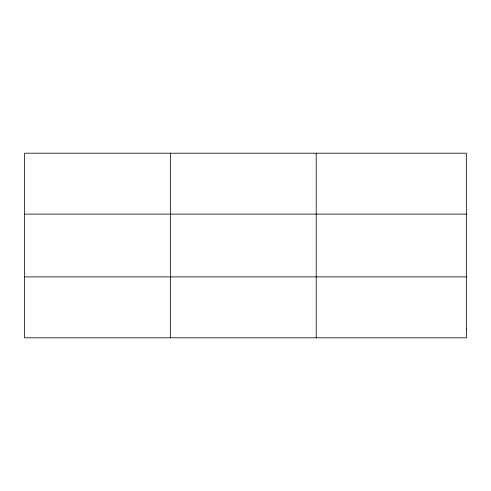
<?xml version="1.0" encoding="UTF-8"?>
<svg xmlns="http://www.w3.org/2000/svg" width="491" height="491" viewBox="0 0 491 491"><rect width="100%" height="100%" fill="white"/><g stroke="black" fill="none" stroke-linecap="round" stroke-linejoin="round"><path stroke-width="0.74" d="M170.377 153.192L170.377 337.808M316.204 153.192L316.204 337.808M24.55 214.113L466.45 214.113M24.55 276.887L466.45 276.887M466.45 329.105L466.45 337.808L24.55 337.808L24.55 153.192L466.45 153.192L466.45 329.105"/></g></svg>
